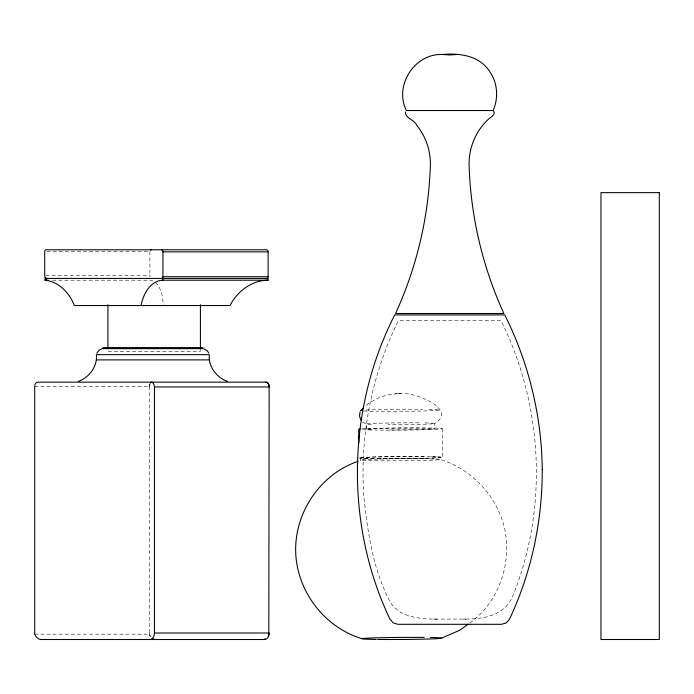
<?xml version="1.0" encoding="UTF-8"?>
<svg xmlns="http://www.w3.org/2000/svg" width="694" height="694" viewBox="0 0 694 694"><rect width="100%" height="100%" fill="white"/><g stroke="black" fill="none" stroke-linecap="round" stroke-linejoin="round"><path stroke-width="0.52" stroke-dasharray="3.47 2.6" d="M366.302 405.305C374.916 398.365 385.751 394.218 396.812 393.758M469.812 622.995C498.839 602.201 512.025 563.45 504.659 528.845C497.242 496.436 472.198 469.396 440.447 459.515L441.15 458.43L440.438 457.355M360.967 457.91C358.989 458.994 362.624 461.042 359.076 460.911M398.989 393.68C412.236 390.887 458.595 408.671 434.704 423.531L434.739 428.788M395.606 393.81L399.588 393.654M465.891 619.109C484.507 619.039 504.651 615.266 512.831 595.964C548.321 508.103 543.142 405.357 501.042 320.671L398.408 320.671C371.654 374.595 359.839 435.589 363.751 495.62C367.516 531.535 372.834 568.889 389.75 601.238C398.66 616.74 417.493 618.71 433.568 619.109L465.891 619.109L462.412 619.048M433.568 619.109L437.038 619.048M399.119 393.741L400.889 393.706L399.007 393.75M46.897 251.445L149.895 251.445L149.895 275.371A3.054 2.16 -90 0 0 150.19 276.897M45.813 275.371L149.895 275.371M52.588 280.211L150.164 280.211A42.776 20.065 -76.6 0 1 153.712 281.339M34.7 386.48L149.383 386.48A4.329 3.062 -90 0 1 150.286 383.418M34.7 634.169L149.383 634.169L149.731 634.949A10.523 7.443 -90 0 0 151.049 637.005M362.598 422.082L366.276 424.025L366.311 429.282M149.383 633.006L149.54 634.689A6.498 4.598 -90 0 0 150.728 637.604M442.33 428.745L442.503 457.337M200.419 349.151L200.419 351.32L107.908 351.32L107.908 349.151M149.383 386.48L149.383 634.169M373.398 411.29A41.814 1.076 -0.4 0 1 362.919 410.926M365.929 410.041A41.814 1.076 -0.4 0 1 422.785 409.269M371.437 424.459A36.288 0.928 -0.4 0 1 376.486 423.297A36.288 0.928 -0.4 0 1 420.191 422.854M358.893 457.927A43.887 1.128 -0.4 0 0 372.253 458.63L375.35 458.673A43.887 1.128 -0.4 0 0 432.483 458.075A43.887 1.128 -0.4 0 0 430.783 456.609M360.203 457.624A43.887 1.128 -0.4 0 1 424.095 456.513M372.071 430.037A43.887 1.128 -0.4 0 1 360.394 429.612M361.782 428.883A43.887 1.128 -0.4 0 1 423.913 427.92L430.601 428.016A43.887 1.128 -0.4 0 1 432.301 429.491A43.887 1.128 -0.4 0 1 375.176 430.08M373.693 458.587A41.814 1.076 -0.4 0 1 369.191 457.207A41.814 1.076 -0.4 0 1 423.088 456.565L429.265 456.652A41.814 1.076 -0.4 0 1 430.887 458.057A41.814 1.076 -0.4 0 1 376.452 458.621M371.464 429.716A36.288 0.928 -0.4 0 1 376.521 428.554A36.288 0.928 -0.4 0 1 420.226 428.12L425.04 428.181A36.288 0.928 -0.4 0 1 429.222 429.282A36.288 0.928 -0.4 0 1 387.825 429.942M428.97 409.356A41.814 1.076 -0.4 0 1 430.584 410.761A41.814 1.076 -0.4 0 1 376.157 411.325M425.006 422.924A36.288 0.928 -0.4 0 1 429.187 424.025A36.288 0.928 -0.4 0 1 387.79 424.685M155.335 282.432A42.776 20.065 -76.6 0 1 163.255 305.551M149.383 386.966A4.815 3.409 90 0 1 150.381 383.556M426.255 458.769L423.097 458.734A41.814 1.076 -0.4 0 0 369.199 459.367A41.814 1.076 -0.4 0 0 373.71 460.747L376.469 460.79A41.814 1.076 -0.4 0 0 430.896 460.217A41.814 1.076 -0.4 0 0 429.274 458.812L426.255 458.769"/><path stroke-width="1.04" d="M161.719 278.424A1.709 1.206 -90 0 0 162.934 276.715L162.951 251.87A2.073 1.466 -90 0 0 161.485 249.788M267.199 278.372A1.709 1.206 -90 0 0 268.101 276.715L268.118 251.87A2.073 1.466 -90 0 0 266.643 249.788L45.899 249.788A1.648 1.171 90 0 0 44.728 251.445L44.728 275.371A3.054 2.16 -90 0 0 45.813 278.016A3.054 2.16 90 0 0 46.888 278.424M227.398 381.414C216.519 377.614 208.105 366.38 209.276 354.651L96.405 354.651C97.576 366.38 89.162 377.614 78.283 381.414M405.357 112.02C405.079 118.266 414.7 119.819 416.764 125.336C426.706 137.429 431.416 153.383 430.219 168.946C428.207 218.775 416.339 268.162 395.571 313.497L503.887 313.497C482.868 267.632 470.966 217.621 469.17 167.202C468.06 148.976 475.642 130.498 489.331 118.396C491.3 116.896 495.802 114.354 493.686 111.187M360.065 411.88L359.483 416.001L360.793 419.948M96.822 353.142L99.19 350.054L102.053 348.761M363.387 407.855L360.672 410.614A41.814 1.076 -0.4 0 1 361.921 410.328M468.12 624.21L459.68 630.282L441.575 638.185M358.121 461.328C321.149 473.75 295.479 511.044 295.644 549.848C295.861 589.9 323.751 627.202 362.103 638.74M442.416 54.488C414.622 53.299 393.793 85.735 406.406 110.528L493.044 110.528C499.159 97.325 497.294 81.059 488.342 69.591C477.758 55.32 458.881 53.013 442.416 54.488L449.729 54.93L457.034 54.488M162.951 251.87L268.118 251.87M162.934 276.715L268.101 276.715M46.073 278.424L268.101 278.424L268.101 280.211A45.613 38.691 -68 0 0 229.957 305.551L74.336 305.551A40.781 32.306 79.9 0 0 44.997 280.211L44.997 278.016A3.054 2.16 90 0 0 46.073 278.424L46.073 280.402M44.997 280.211L48.25 280.211M141.038 305.551A43.774 26.962 81.7 0 1 162.934 280.211L268.101 280.211M102.833 347.599L202.848 347.599M102.833 348.64L202.848 348.64M96.405 359.891L209.276 359.891M151.058 382.151A4.815 3.409 -90 0 1 154.458 386.966L269.151 386.966A4.815 3.409 90 0 0 265.741 382.151M149.861 639.512A6.498 4.598 -90 0 0 154.458 633.006L269.151 633.006L268.994 634.689A6.498 4.598 -90 0 1 264.553 639.512L41.18 639.512A10.523 7.443 90 0 1 34.7 634.169L34.7 386.48A4.329 3.062 -90 0 1 37.762 382.151L266.08 382.151A4.329 3.062 -90 0 1 269.151 386.48L268.804 634.949A10.523 7.443 90 0 1 268.404 635.687M376.235 639.434L374.829 639.417A41.814 1.076 -0.4 0 1 370.327 638.038A41.814 1.076 -0.4 0 1 424.216 637.404M203.628 348.761L207.09 350.565L208.859 353.142M358.798 443.102L358.711 429.334A43.887 1.128 -0.4 0 1 360.021 429.031M200.419 304.709L200.419 348.067M162.934 278.424L162.934 280.211M154.458 386.966L154.458 633.006M107.908 304.709L107.908 348.067M430.401 637.482A41.814 1.076 -0.4 0 1 432.015 638.888A41.814 1.076 -0.4 0 1 377.588 639.452M150.355 250.135A1.648 1.171 -90 0 1 151.066 249.788M265.238 638.862A10.523 7.443 90 0 1 262.67 639.512M155.864 639.512A10.523 7.443 -90 0 1 153.296 638.862M153.981 639.512A6.498 4.598 -90 0 1 152.22 639.018M542.257 469.318C542.378 520.821 531.517 572.411 509.552 619.048L506.308 622.874L501.502 624.305L397.948 624.305L393.142 622.874L389.898 619.048C344.745 523.979 346.939 408.593 394.721 314.911L504.738 314.911C528.724 362.702 541.641 415.853 542.257 469.318M659.3 192.637L600.961 192.637L600.961 639.512L659.3 639.512L659.3 192.637"/></g></svg>
